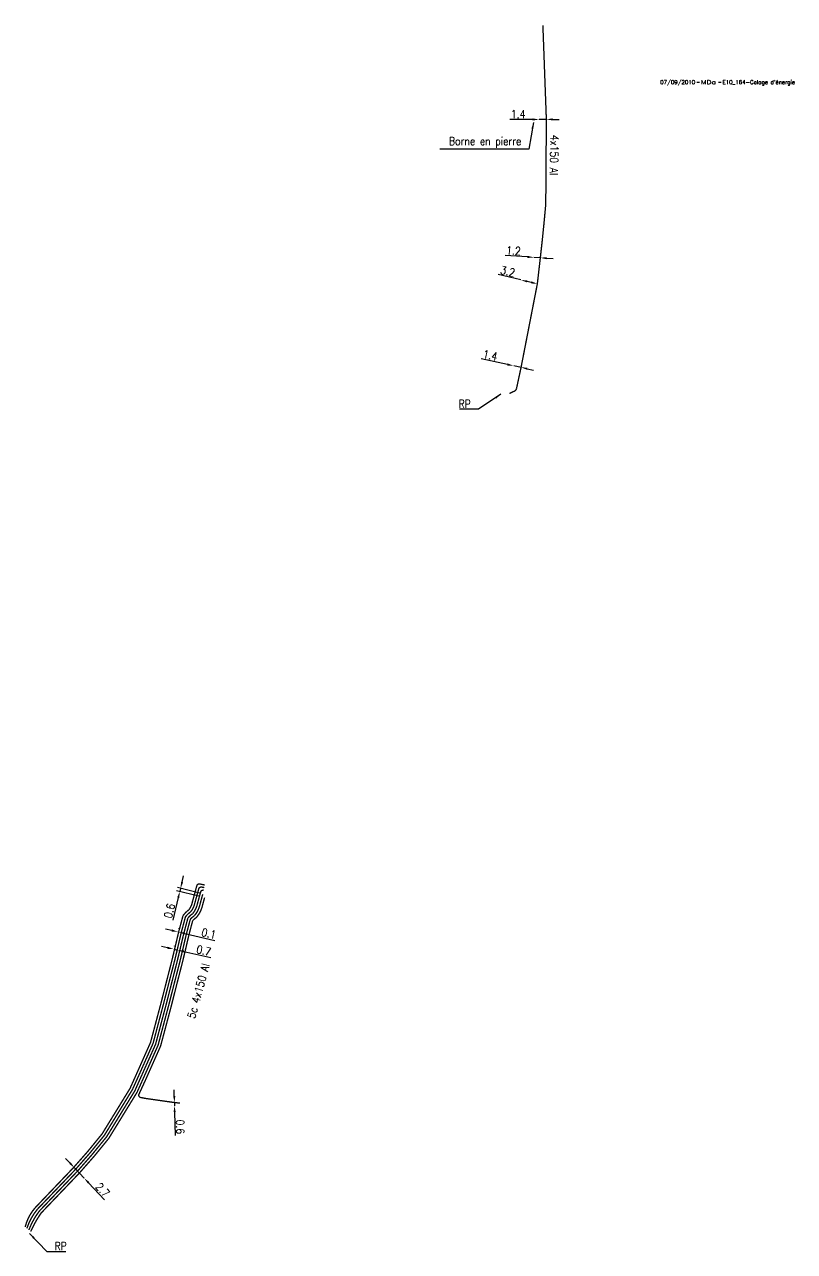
# Model space of a CAD drawing. Header units: millimetres. Extents: x 173000 to 173998, y 130000 to 131000.
# Drawn here: x 173821.4 to 173965.7, y 130770.1 to 131000.1 of the extents above; entities that cross this region are included whole.
import ezdxf
from ezdxf.enums import TextEntityAlignment as Align

# ---------------------------------------------------------------- set-up
doc = ezdxf.new("R2010")
doc.units = ezdxf.units.MM
doc.header["$PDMODE"] = 34
doc.linetypes.add('B_ST_Al', pattern=[2000, 1000, 1000])
doc.layers.get('0').update_dxf_attribs({"linetype": 'CONTINUOUS'})
doc.layers.get('Defpoints').update_dxf_attribs({"linetype": 'CONTINUOUS'})
doc.layers.add('B_100', color=3, linetype='CONTINUOUS')
doc.layers.add('B_110', color=1, linetype='CONTINUOUS')
doc.layers.add('B_910', color=7, linetype='CONTINUOUS', plot=False)
doc.styles.get("Standard").update_dxf_attribs({"font": 'romans.shx', "width": 0.85})
doc.dimstyles.get("Standard").update_dxf_attribs({"dimtxt": 1.5, "dimasz": 1.2, "dimexe": 0.625, "dimexo": 0.625, "dimgap": 0.25, "dimtad": 1, "dimdec": 1, "dimzin": 0, "dimdsep": 46, "dimtxsty": 'Standard', "dimcen": -0.5, "dimadec": 0, "dimazin": 0, "dimtfac": 1, "dimtdec": 1, "dimtmove": 0, "dimatfit": 3, "dimfxl": 1, "dimtolj": 1, "dimtzin": 0, "dimarcsym": 0})

# ---------------------------------------------------------------- blocks, each defined once
blk = doc.blocks.new('*D48')
at = {"layer": 'B_100', "color": 0, "linetype": 'Continuous', "lineweight": -2}
for p, q in [((173849.46, 130799.24), (173849.44, 130800.44)), ((173848.86, 130798.03), (173848.86, 130798.03)), ((173849.48, 130798.04), (173849.49, 130797.44)), ((173848.87, 130797.43), (173848.87, 130797.43)), ((173849.52, 130796.24), (173849.6, 130791.87))]:
    blk.add_line(p, q, dxfattribs=at)
at = {"layer": 'B_100', "color": 0, "linetype": 'Continuous'}
for points in [[(173849.66, 130799.25), (173849.26, 130799.24), (173849.48, 130798.04)], [(173849.72, 130796.25), (173849.32, 130796.24), (173849.49, 130797.44)]]:
    blk.add_solid(points, dxfattribs=at)
at = {"layer": 'Defpoints', "color": 0, "linetype": 'Continuous'}
for p in [(173849.48, 130798.04), (173849.49, 130797.44), (173849.49, 130797.44)]:
    blk.add_point(p, dxfattribs=at)
at = {"layer": 'B_100', "color": 0, "linetype": 'Continuous', "insert": (173850.57, 130793.48), "char_height": 1.5, "attachment_point": 5, "rotation": 271.0975}
blk.add_mtext('\\A1;0.6', dxfattribs=at)
blk = doc.blocks.new('*D49')
at = {"layer": 'B_100', "color": 0, "linetype": 'Continuous', "lineweight": -2}
for p, q in [((173829.91, 130786.68), (173829.09, 130787.55)), ((173830.74, 130785.81), (173832.56, 130783.88)), ((173833.39, 130783.01), (173836.39, 130779.83))]:
    blk.add_line(p, q, dxfattribs=at)
at = {"layer": 'B_100', "color": 0, "linetype": 'Continuous'}
for points in [[(173830.06, 130786.82), (173829.77, 130786.55), (173830.74, 130785.81)], [(173833.53, 130783.14), (173833.24, 130782.87), (173832.56, 130783.88)]]:
    blk.add_solid(points, dxfattribs=at)
at = {"layer": 'Defpoints', "color": 0, "linetype": 'Continuous'}
for p in [(173830.74, 130785.81), (173830.74, 130785.81), (173832.56, 130783.88)]:
    blk.add_point(p, dxfattribs=at)
at = {"layer": 'B_100', "color": 0, "linetype": 'Continuous', "insert": (173836.03, 130781.67), "char_height": 1.5, "attachment_point": 5, "rotation": 313.3981}
blk.add_mtext('\\A1;2.7', dxfattribs=at)
blk = doc.blocks.new('*D50')
at = {"layer": 'B_100', "color": 0, "linetype": 'Continuous', "lineweight": -2}
for p, q in [((173848.21, 130827.05), (173847.04, 130827.32)), ((173849.38, 130826.79), (173850.06, 130826.63)), ((173849.51, 130827.36), (173849.52, 130827.4)), ((173850.19, 130827.21), (173850.2, 130827.24)), ((173851.23, 130826.37), (173856.31, 130825.22))]:
    blk.add_line(p, q, dxfattribs=at)
at = {"layer": 'B_100', "color": 0, "linetype": 'Continuous'}
for points in [[(173848.25, 130827.25), (173848.16, 130826.86), (173849.38, 130826.79)], [(173851.28, 130826.56), (173851.19, 130826.17), (173850.06, 130826.63)]]:
    blk.add_solid(points, dxfattribs=at)
at = {"layer": 'Defpoints', "color": 0, "linetype": 'Continuous'}
for p in [(173849.37, 130826.75), (173850.05, 130826.6), (173850.06, 130826.63)]:
    blk.add_point(p, dxfattribs=at)
at = {"layer": 'B_100', "color": 0, "linetype": 'Continuous', "insert": (173854.99, 130826.54), "char_height": 1.5, "attachment_point": 5, "rotation": 347.2709}
blk.add_mtext('\\A1;0.7', dxfattribs=at)
blk = doc.blocks.new('*D51')
at = {"layer": 'B_100', "color": 0, "linetype": 'Continuous', "lineweight": -2}
for p, q in [((173849.01, 130830.3), (173847.84, 130830.57)), ((173850.17, 130830.03), (173850.27, 130830)), ((173850.3, 130830.58), (173850.32, 130830.64)), ((173850.4, 130830.56), (173850.41, 130830.61)), ((173851.44, 130829.74), (173857.07, 130828.44))]:
    blk.add_line(p, q, dxfattribs=at)
at = {"layer": 'B_100', "color": 0, "linetype": 'Continuous'}
for points in [[(173849.05, 130830.49), (173848.96, 130830.1), (173850.17, 130830.03)], [(173851.49, 130829.93), (173851.4, 130829.54), (173850.27, 130830)]]:
    blk.add_solid(points, dxfattribs=at)
at = {"layer": 'Defpoints', "color": 0, "linetype": 'Continuous'}
for p in [(173850.16, 130829.97), (173850.26, 130829.95), (173850.27, 130830)]:
    blk.add_point(p, dxfattribs=at)
at = {"layer": 'B_100', "color": 0, "linetype": 'Continuous', "insert": (173855.93, 130829.73), "char_height": 1.5, "attachment_point": 5, "rotation": 347.0249}
blk.add_mtext('\\A1;0.1', dxfattribs=at)
blk = doc.blocks.new('*D52')
at = {"layer": 'B_100', "color": 0, "linetype": 'Continuous', "lineweight": -2}
for p, q in [((173850.92, 130839.36), (173851.21, 130840.52)), ((173854.06, 130836.73), (173849.88, 130837.76)), ((173854.21, 130837.31), (173850.03, 130838.34)), ((173850.63, 130838.19), (173850.49, 130837.61)), ((173850.2, 130836.45), (173849.16, 130832.2))]:
    blk.add_line(p, q, dxfattribs=at)
at = {"layer": 'B_100', "color": 0, "linetype": 'Continuous'}
for points in [[(173850.73, 130839.41), (173851.12, 130839.31), (173850.63, 130838.19)], [(173850.01, 130836.5), (173850.4, 130836.4), (173850.49, 130837.61)]]:
    blk.add_solid(points, dxfattribs=at)
at = {"layer": 'Defpoints', "color": 0, "linetype": 'Continuous'}
for p in [(173850.49, 130837.61), (173854.81, 130837.16), (173854.67, 130836.58)]:
    blk.add_point(p, dxfattribs=at)
at = {"layer": 'B_100', "color": 0, "linetype": 'Continuous', "insert": (173848.56, 130833.98), "char_height": 1.5, "attachment_point": 5, "rotation": 76.1268}
blk.add_mtext('\\A1;0.6', dxfattribs=at)
blk = doc.blocks.new('*D53')
at = {"layer": 'B_110', "color": 0, "linetype": 'Continuous', "lineweight": -2}
for p, q in [((173916.65, 130982.33), (173912.4, 130982.33)), ((173917.85, 130982.96), (173917.85, 130982.96)), ((173919.22, 130982.34), (173917.85, 130982.33)), ((173919.22, 130982.96), (173919.22, 130982.96)), ((173920.42, 130982.34), (173921.62, 130982.34))]:
    blk.add_line(p, q, dxfattribs=at)
at = {"layer": 'B_110', "color": 0, "linetype": 'Continuous'}
for points in [[(173916.65, 130982.53), (173916.65, 130982.13), (173917.85, 130982.33)], [(173920.42, 130982.54), (173920.42, 130982.14), (173919.22, 130982.34)]]:
    blk.add_solid(points, dxfattribs=at)
at = {"layer": 'Defpoints', "color": 0, "linetype": 'Continuous'}
for p in [(173917.85, 130982.33), (173919.22, 130982.34), (173919.22, 130982.34)]:
    blk.add_point(p, dxfattribs=at)
at = {"layer": 'B_110', "color": 0, "linetype": 'Continuous', "insert": (173913.93, 130983.33), "char_height": 1.5, "attachment_point": 5, "rotation": 0.0304}
blk.add_mtext('\\A1;1.4', dxfattribs=at)
blk = doc.blocks.new('*D54')
at = {"layer": 'B_110', "color": 0, "linetype": 'Continuous', "lineweight": -2}
for p, q in [((173915.69, 130956.56), (173911.51, 130956.84)), ((173918.09, 130956.4), (173916.89, 130956.48)), ((173919.29, 130956.32), (173920.49, 130956.24))]:
    blk.add_line(p, q, dxfattribs=at)
at = {"layer": 'B_110', "color": 0, "linetype": 'Continuous'}
for points in [[(173915.7, 130956.76), (173915.68, 130956.36), (173916.89, 130956.48)], [(173919.3, 130956.52), (173919.28, 130956.12), (173918.09, 130956.4)]]:
    blk.add_solid(points, dxfattribs=at)
at = {"layer": 'Defpoints', "color": 0, "linetype": 'Continuous'}
for p in [(173916.89, 130956.48), (173916.89, 130956.48), (173918.09, 130956.4)]:
    blk.add_point(p, dxfattribs=at)
at = {"layer": 'B_110', "color": 0, "linetype": 'Continuous', "insert": (173913.07, 130957.74), "char_height": 1.5, "attachment_point": 5, "rotation": 356.163}
blk.add_mtext('\\A1;1.2', dxfattribs=at)
blk = doc.blocks.new('*D55')
at = {"layer": 'B_110', "color": 0, "linetype": 'Continuous', "lineweight": -2}
for p, q in [((173914.46, 130952.24), (173910.21, 130953.24)), ((173916.36, 130951.79), (173915.63, 130951.97))]:
    blk.add_line(p, q, dxfattribs=at)
at = {"layer": 'B_110', "color": 0, "linetype": 'Continuous'}
for points in [[(173915.68, 130952.16), (173915.59, 130951.77), (173914.46, 130952.24)], [(173916.41, 130951.99), (173916.32, 130951.6), (173917.53, 130951.52)]]:
    blk.add_solid(points, dxfattribs=at)
at = {"layer": 'Defpoints', "color": 0, "linetype": 'Continuous'}
for p in [(173914.46, 130952.24), (173914.46, 130952.24), (173917.53, 130951.52)]:
    blk.add_point(p, dxfattribs=at)
at = {"layer": 'B_110', "color": 0, "linetype": 'Continuous', "insert": (173911.98, 130953.85), "char_height": 1.5, "attachment_point": 5, "rotation": 346.7504}
blk.add_mtext('\\A1;3.2', dxfattribs=at)
blk = doc.blocks.new('*D56')
at = {"layer": 'B_110', "color": 0, "linetype": 'Continuous', "lineweight": -2}
for p, q in [((173911.94, 130936.4), (173907, 130937.45)), ((173914.48, 130935.86), (173913.11, 130936.15)), ((173915.65, 130935.61), (173916.83, 130935.36))]:
    blk.add_line(p, q, dxfattribs=at)
at = {"layer": 'B_110', "color": 0, "linetype": 'Continuous'}
for points in [[(173911.98, 130936.6), (173911.89, 130936.21), (173913.11, 130936.15)], [(173915.69, 130935.81), (173915.61, 130935.41), (173914.48, 130935.86)]]:
    blk.add_solid(points, dxfattribs=at)
at = {"layer": 'Defpoints', "color": 0, "linetype": 'Continuous'}
for p in [(173913.11, 130936.15), (173913.11, 130936.15), (173914.48, 130935.86)]:
    blk.add_point(p, dxfattribs=at)
at = {"layer": 'B_110', "color": 0, "linetype": 'Continuous', "insert": (173908.7, 130938.11), "char_height": 1.5, "attachment_point": 5, "rotation": 347.9691}
blk.add_mtext('\\A1;1.4', dxfattribs=at)
blk = doc.blocks.new('GIS_MODF')
at = {"color": 0, "linetype": 'Continuous', "flags": 128}
for points in [[(-2.26, -0.01), (-1.76, -0.01)], [(1.76, -0.01), (2.26, -0.01)]]:
    blk.add_lwpolyline(points, dxfattribs=at)
at = {"color": 0, "linetype": 'Continuous'}
blk.add_attdef('DATE', text='', height=0.75, dxfattribs=at).set_placement((-2.58, -0.39), align=Align.RIGHT)
at = {"color": 0, "linetype": 'Continuous', "width": 3.590909}
blk.add_attdef('USER', text='', height=0.75, dxfattribs=at).set_placement((-1.52, -0.39), (1.31, -0.39), align=Align.FIT)
at = {"color": 0, "linetype": 'Continuous'}
blk.add_attdef('DESC', (2.53, -0.39), '', height=0.75, dxfattribs=at)

msp = doc.modelspace()

# ---------------------------------------------------------------- linework, layer by layer
at = {"layer": 'B_100', "linetype": 'B_ST_Al', "const_width": 0.25, "flags": 128}
for points in [[(173855.17, 130838.82), (173854.25, 130839.01, 0.396029), (173853.67, 130838.66), (173852.82, 130835.52, -0.112752), (173852.2, 130834.18, 0.077298), (173851.09, 130833.07), (173850.26, 130829.95), (173849.5, 130826.72), (173849.03, 130824.76), (173847.93, 130820.47), (173846.97, 130816.7), (173845, 130809.3), (173842.21, 130803.03), (173841.16, 130800.69), (173835.93, 130792.18), (173833.23, 130788.87), (173830.62, 130785.91), (173823.4, 130778.35, 0.121384), (173821.5, 130774.72, 0.160569)], [(173855.07, 130838.34), (173854.61, 130838.43, 0.396029), (173854.03, 130838.07), (173853.3, 130835.4, -0.116823), (173852.55, 130833.82, 0.076003), (173851.55, 130832.85), (173850.74, 130829.83), (173849.99, 130826.6), (173849.52, 130824.64), (173848.41, 130820.35), (173847.45, 130816.58), (173845.48, 130809.14), (173842.67, 130802.83), (173841.6, 130800.46), (173836.34, 130791.89), (173833.61, 130788.55), (173830.99, 130785.57), (173823.76, 130778.01, 0.091061), (173821.82, 130774.46, 0.158154)], [(173854.97, 130837.85), (173854.97, 130837.85, 0.396029), (173854.39, 130837.49), (173853.79, 130835.29, -0.1204), (173852.9, 130833.45, 0.074187), (173852.01, 130832.62), (173851.23, 130829.71), (173850.47, 130826.49), (173850, 130824.52), (173848.9, 130820.22), (173847.94, 130816.45), (173845.95, 130808.97), (173843.12, 130802.63), (173842.05, 130800.22), (173836.75, 130791.6), (173833.99, 130788.23), (173831.36, 130785.24), (173824.12, 130777.66, 0.071634), (173822.18, 130774.15, 0.158077)], [(173854.79, 130837.08), (173854.27, 130835.17, -0.12364), (173853.23, 130833.07, 0.071708), (173852.46, 130832.39), (173851.71, 130829.59), (173850.96, 130826.37), (173850.49, 130824.39), (173849.38, 130820.1), (173848.42, 130816.32), (173846.42, 130808.8), (173843.58, 130802.42), (173842.49, 130799.99), (173837.16, 130791.31), (173834.37, 130787.9), (173831.73, 130784.9), (173824.48, 130777.32, 0.048067), (173822.53, 130773.86)], [(173855.14, 130836.46), (173854.76, 130835.05, -0.126659), (173853.56, 130832.69, 0.068334), (173852.91, 130832.15), (173852.2, 130829.46), (173851.45, 130826.26), (173850.97, 130824.27), (173849.86, 130819.97), (173848.91, 130816.2), (173846.89, 130808.64), (173844.04, 130802.22), (173842.84, 130799.62), (173842.84, 130799.62, 0.49114), (173843.15, 130798.99), (173844.15, 130798.8), (173849.51, 130798.04), (173850.52, 130797.94)]]:
    msp.add_lwpolyline(points, format="xyb", dxfattribs=at)
at = {"layer": 'B_110', "linetype": 'B_ST_Al', "const_width": 0.25}
msp.add_lwpolyline([(173912.29, 130930.95), (173913.06, 130931.32, 0.261133), (173913.63, 130931.91), (173914.48, 130935.86), (173917.53, 130951.52), (173918.09, 130956.4, 0.007134), (173919.11, 130966.47), (173919.22, 130982.34), (173918.57, 131000)], format="xyb", dxfattribs=at)

# ---------------------------------------------------------------- block references
at = {"layer": 'B_910'}
ref = msp.add_blockref('GIS_MODF', (173949.72, 130989.33), dxfattribs=at)
ref.add_attrib('DATE', '07/09/2010', dxfattribs={"layer": '0', "color": 0, "linetype": 'Continuous', "height": 0.75}).set_placement((173947.13, 130988.95), align=Align.RIGHT)
ref.add_attrib('USER', 'MDa', dxfattribs={"layer": '0', "color": 0, "linetype": 'Continuous', "height": 0.75, "width": 1.316667}).set_placement((173948.2, 130988.95), (173951.02, 130988.95), align=Align.FIT)
ref.add_attrib('DESC', "E10_164-Calage d'énergie", (173952.24, 130988.95), dxfattribs={"layer": '0', "color": 0, "linetype": 'Continuous', "height": 0.75})

# ---------------------------------------------------------------- texts
at = {"layer": 'B_100', "linetype": 'Continuous', "width": 0.85}
msp.add_text('5c 4x150 Al', height=1.5, rotation=74.7075, dxfattribs=at).set_placement((173853.99, 130818.97), align=Align.MIDDLE)
at = {"layer": 'B_100', "insert": (173827.01, 130770.38), "char_height": 1.5, "attachment_point": 7}
msp.add_mtext('RP', dxfattribs=at)
at = {"layer": 'B_110', "linetype": 'Continuous', "width": 0.85}
msp.add_text('4x150 Al', height=1.5, rotation=268.6822, dxfattribs=at).set_placement((173920.7, 130975.66), align=Align.MIDDLE)
at = {"layer": 'B_110', "linetype": 'Continuous', "insert": (173914.51, 130978.03), "char_height": 1.5, "attachment_point": 6}
msp.add_mtext('Borne en pierre', dxfattribs=at)
at = {"layer": 'B_110', "insert": (173905.06, 130928.26), "char_height": 1.5, "attachment_point": 9}
msp.add_mtext('RP', dxfattribs=at)

# ---------------------------------------------------------------- dimensions: what is measured, and where the dimension line sits
at = {"layer": 'B_100', "linetype": 'Continuous'}
for base, p1, p2, angle, picture, middle in [((173850.49, 130837.61), (173854.81, 130837.16), (173854.67, 130836.58), 256.1268, '*D52', (173849.54, 130833.74)), ((173850.27, 130830), (173850.16, 130829.97), (173850.26, 130829.95), 347.0249, '*D51', (173855.7, 130828.75)), ((173850.06, 130826.63), (173849.37, 130826.75), (173850.05, 130826.6), 347.2709, '*D50', (173854.77, 130825.57)), ((173849.49, 130797.44), (173849.48, 130798.04), (173849.49, 130797.44), 271.0975, '*D48', (173849.57, 130793.46)), ((173830.74, 130785.81), (173832.56, 130783.88), (173830.74, 130785.81), 133.3981, '*D49', (173835.3, 130780.98))]:
    dim = msp.add_linear_dim(base=base, p1=p1, p2=p2, angle=angle, dimstyle='Standard', dxfattribs=at)
    dim.commit()
    dim.dimension.update_dxf_attribs({"geometry": picture, "text_midpoint": middle, "dimtype": 161})
at = {"layer": 'B_110', "linetype": 'Continuous'}
for base, p1, p2, angle, picture, middle in [((173919.22, 130982.34), (173917.85, 130982.33), (173919.22, 130982.34), 0.0304, '*D53', (173913.93, 130982.33)), ((173916.89, 130956.48), (173918.09, 130956.4), (173916.89, 130956.48), 176.163, '*D54', (173913, 130956.74)), ((173914.46, 130952.24), (173917.53, 130951.52), (173914.46, 130952.24), 166.7504, '*D55', (173911.75, 130952.88)), ((173913.11, 130936.15), (173914.48, 130935.86), (173913.11, 130936.15), 167.9691, '*D56', (173908.49, 130937.14))]:
    dim = msp.add_linear_dim(base=base, p1=p1, p2=p2, angle=angle, dimstyle='Standard', dxfattribs=at)
    dim.commit()
    dim.dimension.update_dxf_attribs({"geometry": picture, "text_midpoint": middle, "dimtype": 161})

# ---------------------------------------------------------------- leaders
at = {"layer": 'B_100', "annotation_type": 0, "has_hookline": 1, "hookline_direction": 0, "text_width": 2.12}
msp.add_leader([(173822.31, 130773.51), (173825.56, 130770.13), (173826.76, 130770.13)], dimstyle='Standard', dxfattribs=at)
at = {"layer": 'B_110', "linetype": 'Continuous', "annotation_type": 0, "has_hookline": 1, "hookline_direction": 1, "text_width": 15.24}
msp.add_leader([(173916.81, 130981.78), (173915.96, 130976.78), (173914.76, 130976.78)], dimstyle='Standard', dxfattribs=at)
at = {"layer": 'B_110', "annotation_type": 0, "has_hookline": 1, "hookline_direction": 1, "text_width": 2.12}
msp.add_leader([(173910.69, 130930.81), (173906.51, 130928.01), (173905.31, 130928.01)], dimstyle='Standard', dxfattribs=at)

doc.saveas('drawing.dxf')
